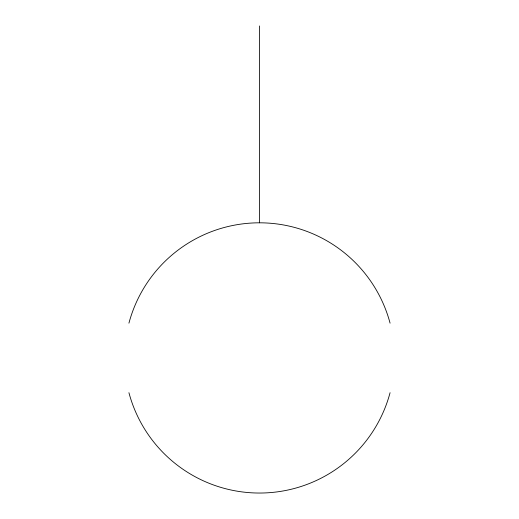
<?xml version="1.0" encoding="UTF-8"?>
<svg xmlns="http://www.w3.org/2000/svg" width="519" height="519" viewBox="0 0 519 519"><rect width="100%" height="100%" fill="white"/><g stroke="black" fill="none" stroke-linecap="round" stroke-linejoin="round"><path stroke-width="0.78" d="M259.5 25.95L259.5 222.8M390.074 392.695A135.128 135.128 0 0 1 128.926 392.695M128.926 323.155A135.128 135.128 0 0 1 390.074 323.155"/></g></svg>
